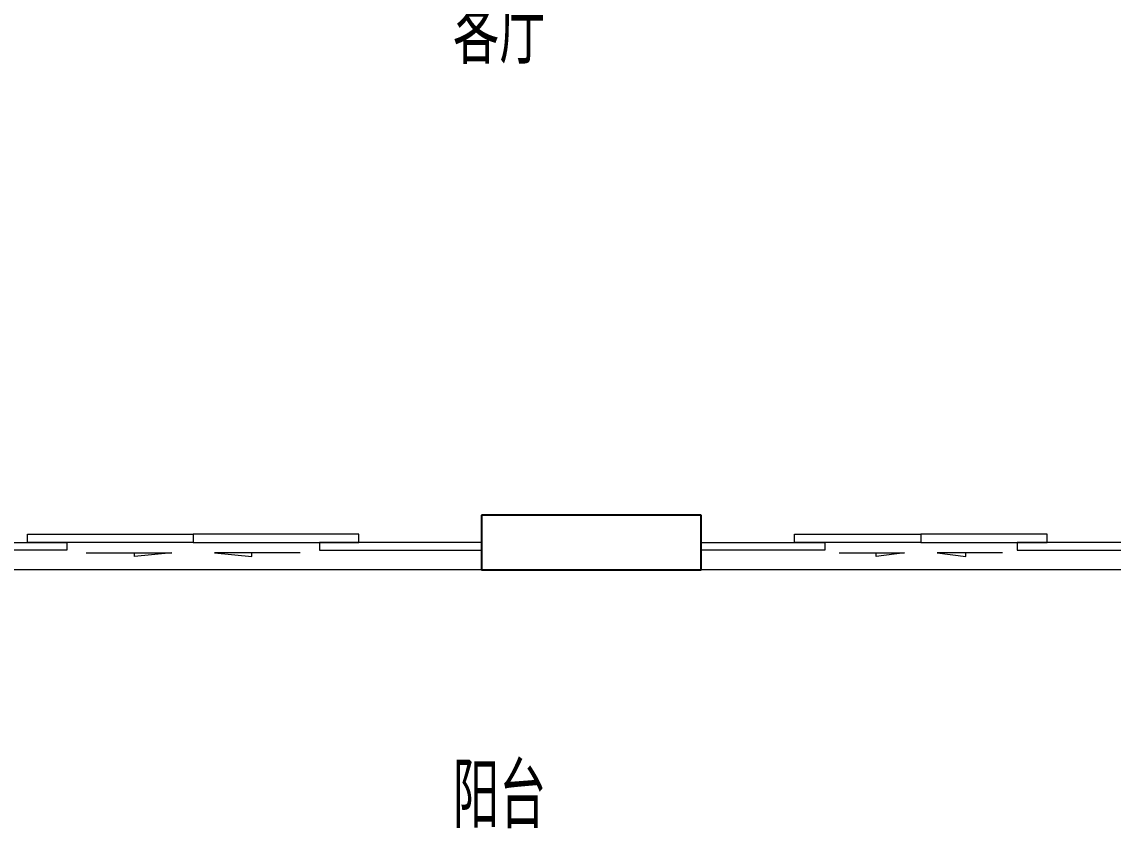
# Model space of a CAD drawing. Extents: x 3753737 to 4713801, y -857380 to 24339.
# Drawn here: x 4070290 to 4074263, y -712151 to -709214 of the extents above; entities that cross this region are included whole.
import ezdxf

# ---------------------------------------------------------------- set-up
doc = ezdxf.new("R2010")
doc.units = 0
doc.header["$LTSCALE"] = 1000
doc.header["$MEASUREMENT"] = 0
doc.layers.get('0').update_dxf_attribs({"linetype": 'CONTINUOUS'})
doc.layers.add('!!电气', color=1, linetype='CONTINUOUS')
doc.layers.add('WALL', color=252, linetype='CONTINUOUS')
doc.layers.add('PUB_TEXT', color=7, linetype='CONTINUOUS', lineweight=20)
doc.layers.add('WINDOW', color=146, linetype='CONTINUOUS', lineweight=20)
doc.styles.get("Standard").update_dxf_attribs({"font": 'gbenor.shx', "bigfont": 'gbcbig.shx'})

# ---------------------------------------------------------------- blocks, each defined once
blk = doc.blocks.new('$DorLib2D$00000138')
at = {"color": 0, "linetype": 'Continuous'}
for p, q in [((-0.2875, 0), (-0.2875, 0.1538)), ((-0.2875, 0.1538), (0, 0.1538)), ((0, 0.1538), (0, 0)), ((0.2875, 0.1538), (0, 0.1538)), ((0.2875, 0), (0.2875, 0.1538)), ((-0.5, -0.1399), (-0.5, 0)), ((-0.5, 0), (-0.2188, 0)), ((0, 0), (-0.2875, 0)), ((-0.2188, 0), (-0.2188, -0.1399)), ((0, 0), (0.2875, 0)), ((0.2188, 0), (0.2188, -0.1399)), ((0.5, 0), (0.2188, 0)), ((0.5, 0), (0.5, -0.1946)), ((0.5, -0.1399), (0.5, 0)), ((-0.2188, -0.1399), (-0.5, -0.1399)), ((0.2188, -0.1399), (0.5, -0.1399)), ((-0.1857, -0.186), (-0.037, -0.186)), ((-0.037, -0.186), (-0.1019, -0.2583)), ((-0.1019, -0.2583), (-0.1019, -0.186)), ((0.1857, -0.186), (0.037, -0.186)), ((0.037, -0.186), (0.1019, -0.2583)), ((0.1019, -0.2583), (0.1019, -0.186))]:
    blk.add_line(p, q, dxfattribs=at)
blk = doc.blocks.new('A$C5F341E43')
at = {"layer": 'WALL', "color": 252}
for p, q in [((31849.9, 1900), (31050, 1900)), ((31050, 1900), (31050, 1700)), ((31849.9, 1700), (31849.9, 1900)), ((31050, 1700), (31849.9, 1700))]:
    blk.add_line(p, q, dxfattribs=at)
at = {"layer": 'WINDOW', "color": 252}
for p, q in [((31050, 1700), (28950, 1700)), ((33449.9, 1700), (31849.9, 1700))]:
    blk.add_line(p, q, dxfattribs=at)
at = {"layer": 'WINDOW', "color": 252, "yscale": -200, "rotation": 179.9999999989443}
for p, xscale, zscale in [((30000, 1800), 2100, 2100), ((32649.9, 1800), 1600, 1600)]:
    blk.add_blockref('$DorLib2D$00000138', p, dxfattribs=dict(at, xscale=xscale, zscale=zscale))
at = {"layer": 'PUB_TEXT', "color": 252}
for s, p in [('客厅', (30945, 3542.5)), ('阳台', (30945, 759.3))]:
    blk.add_text(s, height=236.31, dxfattribs=at).set_placement(p)

msp = doc.modelspace()

# ---------------------------------------------------------------- block references
at = {"layer": '!!电气'}
msp.add_blockref('A$C5F341E43', (4040913.4, -712910.2), dxfattribs=at)

doc.saveas('drawing.dxf')
